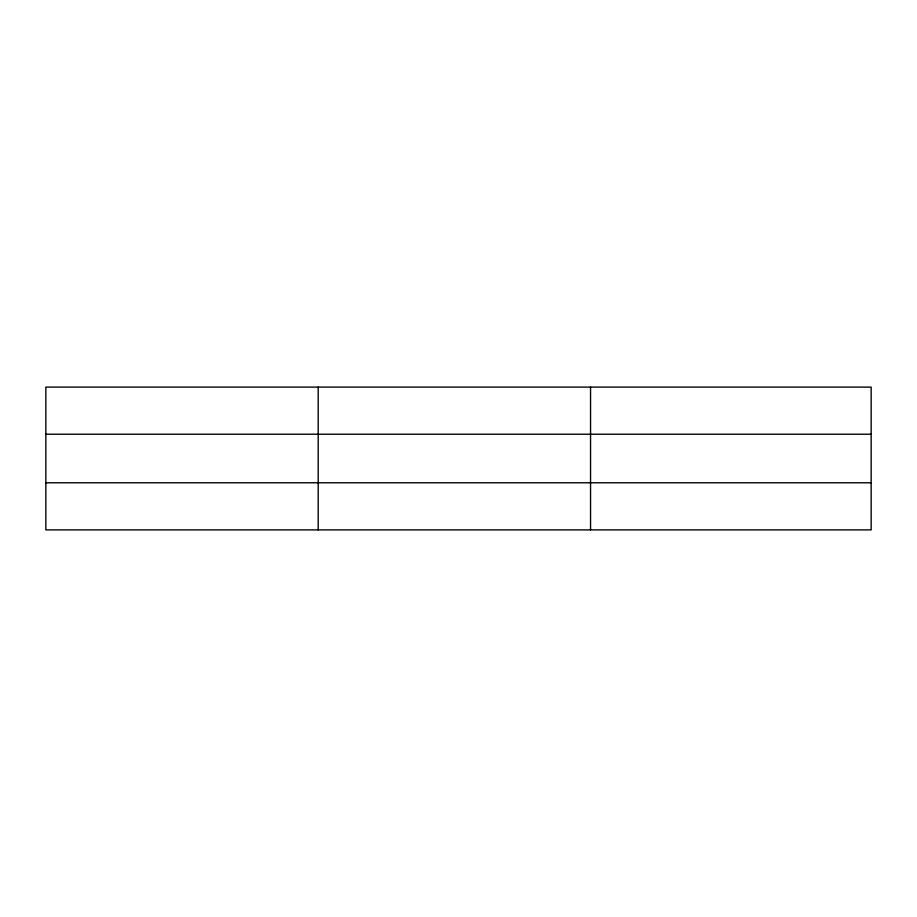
<?xml version="1.0" encoding="UTF-8"?>
<svg xmlns="http://www.w3.org/2000/svg" width="917" height="917" viewBox="0 0 917 917"><rect width="100%" height="100%" fill="white"/><g stroke="black" fill="none" stroke-linecap="round" stroke-linejoin="round"><path stroke-width="1.38" d="M318.199 529.888L318.199 387.112M590.548 529.888L590.548 387.112M871.15 434.222L871.15 387.112L45.85 387.112L45.85 529.888L871.15 529.888L871.15 434.222L45.85 434.222M45.85 482.778L871.15 482.778"/></g></svg>
